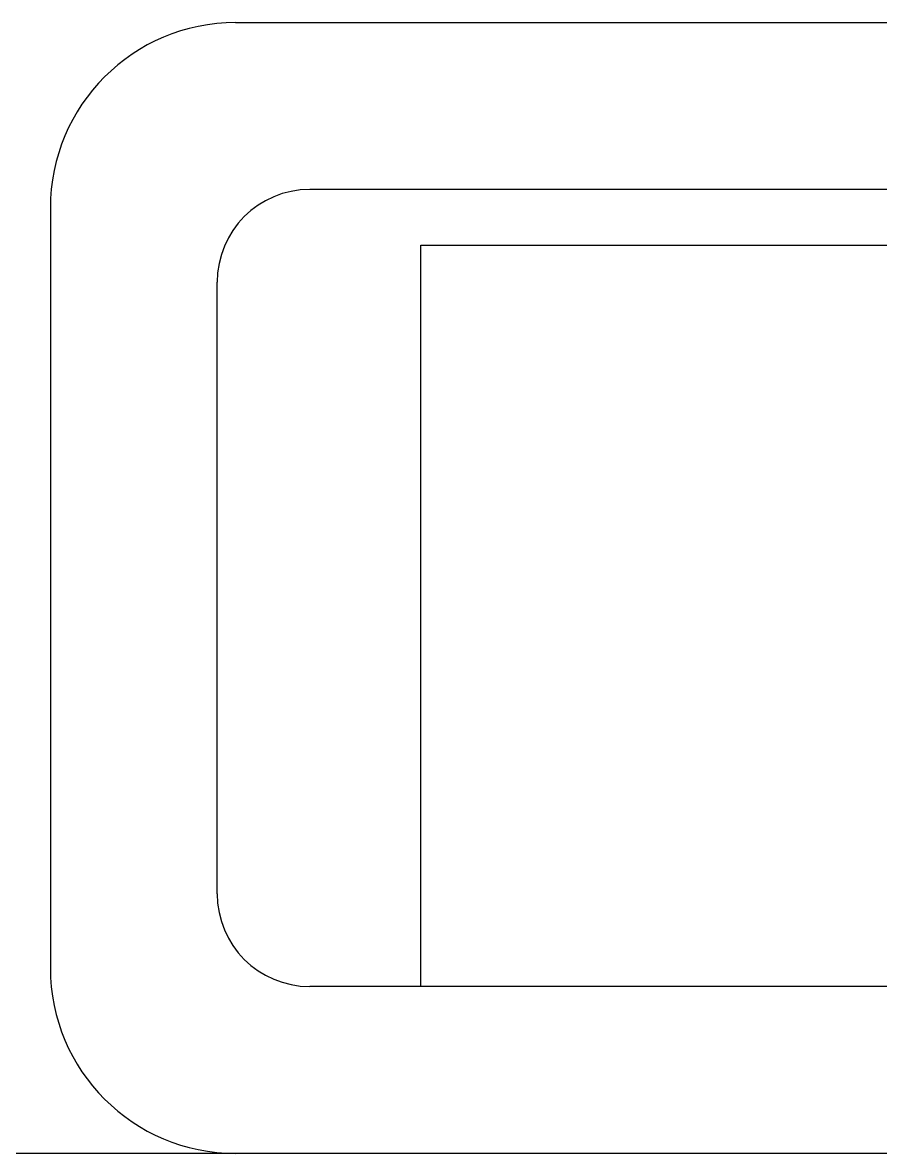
# Model space of a CAD drawing. Extents: x 815029915 to 815825525, y 579155098 to 579748855.
# Drawn here: x 815615721.2 to 815615839.2, y 579347322.1 to 579347477.6 of the extents above; entities that cross this region are included whole.
import ezdxf

# ---------------------------------------------------------------- set-up
doc = ezdxf.new("R2010")
doc.units = 0
doc.header["$LTSCALE"] = 100
doc.header["$MEASUREMENT"] = 0

msp = doc.modelspace()

# ---------------------------------------------------------------- linework, layer by layer
at = {"color": 0, "linetype": 'Continuous'}
for p, q in [((815615750.55, 579347477.61), (815615842.31, 579347477.61)), ((815615864.23, 579347454.67), (815615760.75, 579347454.67)), ((815615725.07, 579347452.12), (815615725.07, 579347347.62)), ((815615776.04, 579347447.02), (815615864.23, 579347447.02)), ((815615776.04, 579347345.07), (815615776.04, 579347447.02)), ((815615748, 579347357.82), (815615748, 579347441.92)), ((815615862.7, 579347345.07), (815615760.75, 579347345.07)), ((815615750.55, 579347322.13), (815615488.04, 579347322.13)), ((815616030.91, 579347322.13), (815615750.55, 579347322.13))]:
    msp.add_line(p, q, dxfattribs=at)
for centre, radius, start, end in [((815615750.55, 579347452.12), 25.49, 90, 180), ((815615760.75, 579347441.92), 12.74, 90, 180), ((815615760.75, 579347357.82), 12.74, 180, 270), ((815615750.55, 579347347.62), 25.49, 180, 270)]:
    msp.add_arc(centre, radius, start, end, dxfattribs=at)

doc.saveas('drawing.dxf')
